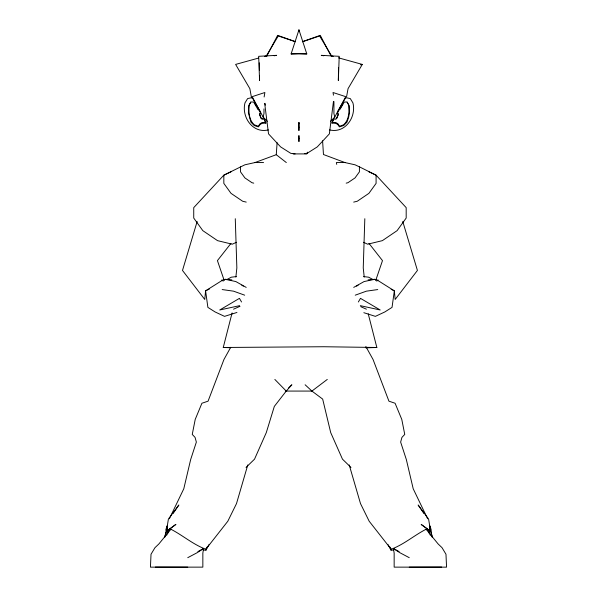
<?xml version="1.0" encoding="UTF-8"?>
<svg xmlns="http://www.w3.org/2000/svg" width="597" height="597" viewBox="0 0 597 597"><rect width="100%" height="100%" fill="white"/><g stroke="black" fill="none" stroke-linecap="round" stroke-linejoin="round"><path stroke-width="0.9" d="M298.896 127.124L298.948 122.601L298.91 130.579L299.007 127.124M338.544 67.468L338.342 80.476L339.215 56.312L321.268 55.342L323.828 55.775M364.819 218.718L363.245 267.881L364.215 277.075M286.321 162.556L276.269 154.69L277.112 142.698M235.882 277.075L236.852 267.881L235.278 218.718M333.454 101.557L329.365 133.877L317.276 146.899L307.104 153.339M429.019 533.046L429.825 526.957L432.295 537.248L429.825 526.957M393.632 550.024L391.028 550.18L391.154 549.247L389.826 546.904M197.898 551.576L203.577 548.531L202.846 553.165L202.846 567.135L150.444 567.15L151.019 554.255L154.981 547.665L158.839 543.994L170.899 529.278M167.981 533.046L167.175 526.957L164.705 537.248L166.399 531.412L168.406 519.047L178.854 505.002L173.123 513.465M264.128 96.968L264.881 92.513L252.158 96.669L263.135 117.072L267.374 121.31M166.399 531.412L175.824 524.435L166.399 531.412L167.175 526.957M346.566 96.804L348.051 88.654L362.289 64.416L338.536 57.849M263.135 117.072L263.978 113.482L263.978 108.885M166.72 535.24L167.593 531.778L170.705 528.83M230.591 347.715L223.256 347.484L232.091 312.918M247.777 464.936L236.494 503.607L227.823 521.226L205.846 549.247L205.972 550.18L203.368 550.024M165.735 530.173L167.003 525.942M197.152 221.509L182.495 270.441L204.749 299.463L205.592 290.843L222.248 280.351L225.27 279.314L231.83 279.874M291.112 53.924L298.948 29.85L306.791 53.924L291.112 53.924L298.948 53.514L306.791 53.924M339.656 109.229L337.208 113.176L338.141 114.43L337.059 118.019L335.812 119.228L333.492 119.019L332.007 123.072L335.753 123.31L337.79 124.489L339.432 126.877L343.7 125.519L347.006 122.131L348.678 117.072L349.521 112.587L349.17 105.803L347.006 101.997L344.282 102.035L340.021 109.341M332.007 123.072L333.947 118.363M375.677 280.59L382.49 260.613L368.968 243.389M307.388 152.183L306.701 153.907L293.187 153.907M169.361 518.786L183.794 488.771L190.667 459.533L196.361 442.071L195.047 437.362L192.249 434.422L195.219 419.407L201.913 403.251L208.062 401.169L223.942 359.506L230.703 347.32M266.874 55.931L277.627 35.365L294.687 41.402M205.972 550.18L208.89 544.658M330.522 121.31L334.768 117.072L345.745 96.669L333.022 92.513L333.469 95.184M340.499 107.848L342.103 104.893M250.725 102.139L249.188 104.93C248.576 111.743 248.777 119.997 254.344 124.833L258.359 126.258L259.904 123.855L261.822 122.683L265.352 122.46L265.896 123.072L262.143 123.31L260.113 124.489L258.464 126.877L254.203 125.519L250.897 122.131L248.382 112.587L248.733 105.803L250.897 101.997L253.613 102.035L257.874 109.341M207.174 546.904L205.846 549.247C192.637 544.33 182.413 534.957 169.876 528.718M337.454 112.042L344.947 98.893L346.312 97.729L350.267 98.565L352.924 102.871C356.543 117.087 345.111 133.765 329.551 129.9M358.372 301.978L360.476 298.351L380.192 309.985L360.304 305.664M266.023 56.416L278.269 35.954L295.5 41.753M288.597 387.923L291.881 384.767L286.232 391.072L274.329 406.393L266.299 432.586L254.531 459.16L246.031 467.429M230.957 243.389L217.427 260.613L224.248 280.59M376.752 281.157L378.065 279.926M336.133 118.564L338.021 115.43L338.32 113.706L337.447 112.46M305.119 384.767L311.918 391.072L327.275 379.438M203.577 548.531L197.264 552.643L187.749 557.68M356.596 286.15L358.148 285.15M423.877 513.465L418.146 505.002L428.594 519.047L430.601 531.412L427.124 528.718C414.587 534.957 404.363 544.33 391.154 549.247L369.177 521.226L360.506 503.607L349.223 464.936M353.715 287.396L364.08 281.56L374.647 279.314L377.677 280.351L394.333 290.843L395.169 299.463L417.422 270.441L402.766 221.509M226.666 279.665L231.3 277.195L236.322 276.583M276.269 154.69L254.964 162.556L244.889 164.802L223.83 175.167L193.734 207.637L193.734 218.047L202.831 230.658L217.554 240.651L232.278 244.21L236.412 242.285M209.592 288.888L205.592 290.843L207.883 307.38L215.114 311.962L224.532 316.365L236.942 312.47M231.017 171.824L223.83 175.167L223.83 183.391L231.017 193.353L242.651 201.241L246.225 202.107M233.524 309.179L239.994 306.306M265.896 123.072L264.411 119.019L262.083 119.228L260.844 118.019L259.762 114.43L260.695 113.176L260.456 112.46L259.576 113.706L259.882 115.43L261.113 118.042L262.441 118.505M355.245 295.179L366.371 291.164L377.752 289.567M302.366 41.7L320.276 35.365L330.171 54.29M302.395 41.753L319.634 35.954L331.88 56.416M258.486 58.096L235.614 64.416L249.852 88.654L251.501 97.714M264.643 56.394L267.284 55.663M346.178 183.145L347.954 182.712L355.036 177.906L359.409 171.846L359.409 166.839L355.036 164.802L344.954 162.556L323.47 154.519L322.581 140.773M353.693 202.107L357.275 201.241L368.901 193.353L376.088 183.391L376.088 175.167L359.409 166.839M360.513 64.819L362.289 64.416M239.613 305.664L219.733 309.985L239.442 298.351L241.546 301.978M274.075 55.775L276.635 55.342L258.688 56.312L259.561 80.476L259.486 75.834M368.088 279.874L374.647 279.314M268.351 129.9C252.792 133.765 241.36 117.087 244.979 102.871L247.636 98.565L251.591 97.729L252.956 98.893L260.449 112.042M223.256 347.484L323.775 346.738L376.841 347.484L368.23 313.806M365.842 347.835L376.841 347.484M409.251 567.15L441.653 567.083M304.492 153.63L307.216 153.63M254.964 162.556L263.561 162.556M344.954 162.556L336.357 162.556L336.738 164.376M285.321 391.072L311.679 391.072M155.347 567.083L187.749 567.15M332.551 122.46L336.081 122.683L337.999 123.855L339.544 126.258L343.559 124.833C349.126 119.997 349.327 111.743 348.715 104.93L347.178 102.139M363.595 276.583L368.618 277.195L373.252 279.665M295.097 153.907L290.791 153.339L280.627 146.899L268.538 133.877L264.68 103.4M222.174 289.567L233.546 291.164L244.68 295.179M225.27 279.314L235.837 281.56L246.21 287.396M253.74 183.145L251.971 182.712L244.889 177.906L240.516 171.846L240.516 166.839M363.834 312.701L375.386 316.365L384.804 311.962L392.042 307.38L394.333 290.843L391.132 289.276M330.619 55.663L333.26 56.394M360.737 306.671L366.401 309.179M368.901 171.824L376.088 175.167L406.184 207.637L406.184 218.047L397.087 230.658L382.364 240.651L367.648 244.21L363.513 242.285M409.251 557.68L399.736 552.643L393.423 548.531L394.154 553.165L394.154 567.135L446.556 567.15L445.981 554.255L442.019 547.665L438.161 543.994L426.101 529.278M393.423 548.531L399.102 551.576M241.77 285.15L243.33 286.15M427.124 528.718L421.176 524.435L430.601 531.412M311.918 391.072L322.671 399.094L330.701 432.586L342.469 459.16L350.969 467.429M221.853 279.926L223.174 281.157M426.295 528.83L429.407 531.778L430.28 535.24M274.851 379.438L286.232 391.072M257.8 108.587L260.456 112.46M365.842 346.514L373.058 359.506L388.938 401.169L395.087 403.251L401.781 419.407L404.751 434.422L401.953 437.362L400.639 442.071L406.333 459.533L413.206 488.771L427.639 518.786M254.994 103.415L256.598 106.37M388.11 544.658L391.028 550.18M263.956 118.363L265.352 122.46M429.997 525.942L431.265 530.173M334.768 117.072L333.924 113.482L333.924 101.535M265.001 103.341L265.344 105.169M259.277 62.827L259.397 70.259M298.948 29.85L298.948 31.589M298.948 122.601L298.948 123.445M298.963 138.265L298.948 141.601L298.91 135.564L298.963 138.265"/></g></svg>
